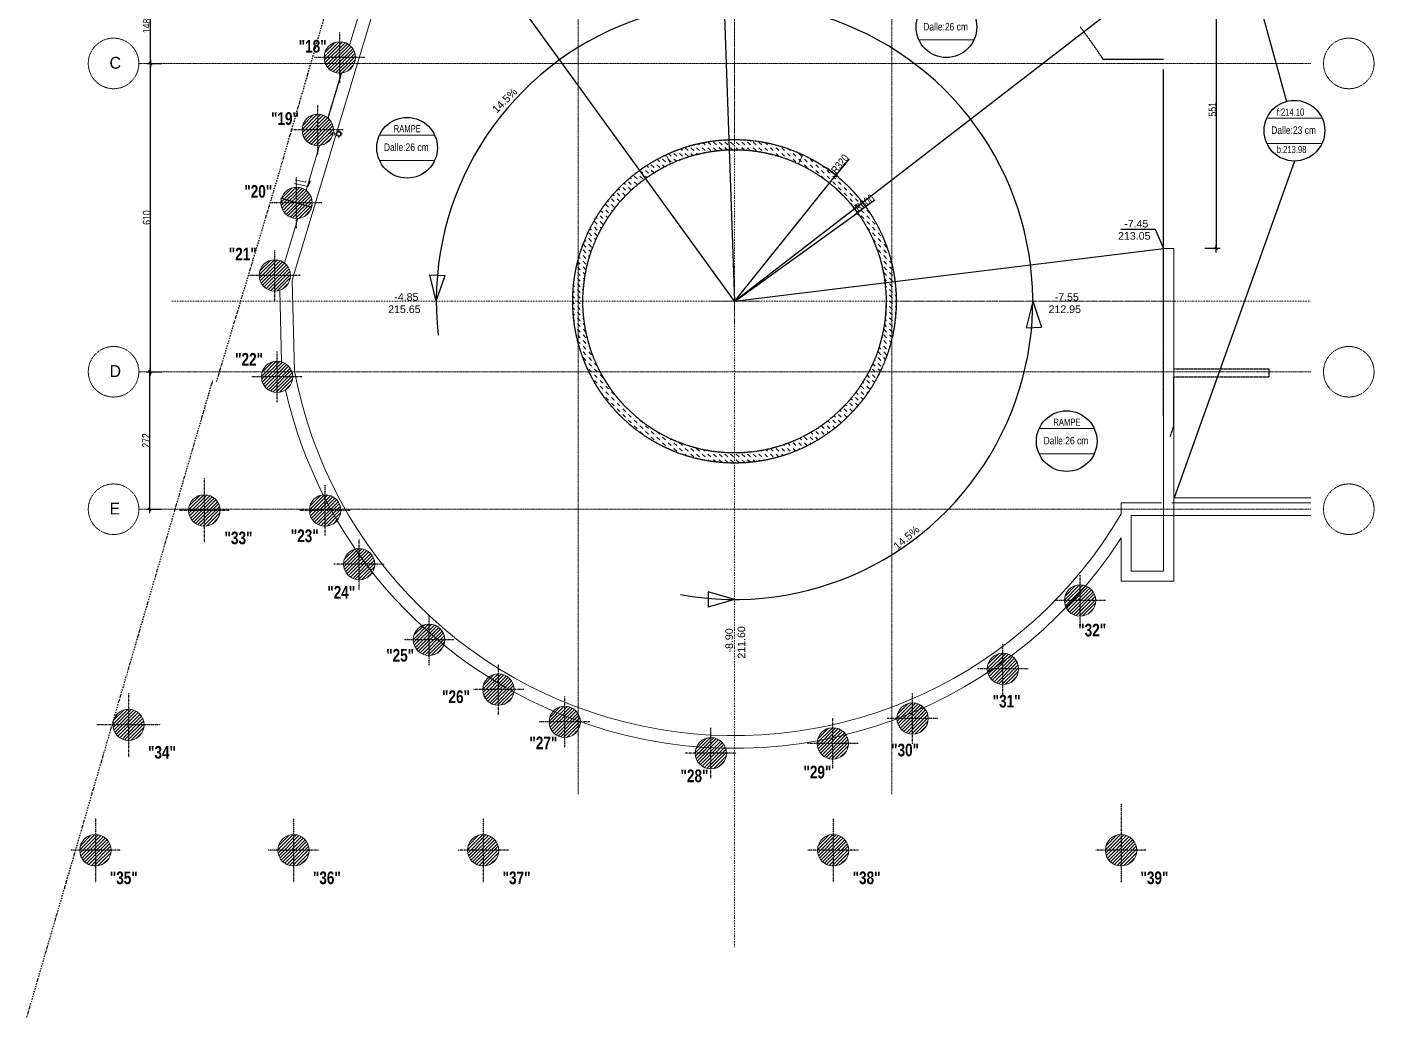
# Model space of a CAD drawing. Header units: millimetres. Extents: x -26249 to 60250, y -21218 to 23336.
# Drawn here: x -13986 to -11321, y 18868 to 20827 of the extents above; entities that cross this region are included whole.
import ezdxf
from ezdxf.enums import TextEntityAlignment as Align

# ---------------------------------------------------------------- set-up
doc = ezdxf.new("R2010")
doc.units = ezdxf.units.MM
for name, pattern in [('CACHEX2', [19.05, 12.7, -6.35]), ('Style de ligne -1', [0.41664, 0.20828, -0.20836]), ('Style de ligne -6', [1.04164, 0.625, -0.20828, 0.06943, -0.13893]), ('TIRETPTX2', [50.8, 25.4, -12.7, 0, -12.7]), ('VW-01', [0.41656, 0.20828, -0.20828]), ('VW-02', [0.69435, 0.48607, -0.20828])]:
    doc.linetypes.add(name, pattern=pattern)
for name, color, linetype in [('01_cote_gen', 4, 'Continuous'), ('01_linteaux', 2, 'Continuous'), ('01_murs_sup', 2, 'CACHEX2'), ('01_poch_murs', 253, 'Continuous'), ('01_texte', 230, 'Continuous'), ('AA_COTES', 2, 'Continuous')]:
    doc.layers.add(name, color=color, linetype=linetype)
for name, color, linetype, lineweight in [('01_murs_coup', 5, 'Continuous', 60), ('01_PIEUX', 5, 'Continuous', 60), ('B Faux plafonds', 7, 'Continuous', 5), ('B Général', 7, 'Continuous', 5), ('C ANNOTATIONS-prestations', 7, 'Continuous', 5)]:
    doc.layers.add(name, color=color, linetype=linetype, lineweight=lineweight)
doc.layers.add('C ANNOTATIONS-axes horizontaux', color=1, linetype='Style de ligne -1', lineweight=13, true_color=0xff0000)
doc.styles.add('Eurostile', font='')
doc.styles.add('impact', font='impact.ttf')
doc.styles.add('MATTE_TXT', font='arial.ttf')
doc.styles.add('STYLE2', font='ARIALN.TTF')
doc.styles.get('Eurostile').set_extended_font_data('Eurostile')
doc.dimstyles.new('JB50', dxfattribs={"dimscale": 0.1, "dimtxt": 150, "dimasz": 15, "dimexe": 0.1, "dimexo": 0.1, "dimgap": 0.09, "dimtad": 1, "dimdec": 1, "dimdsep": 46, "dimtxsty": 'STYLE2', "dimblk1": 'BOND_G', "dimblk2": 'BOND_D', "dimsah": 1, "dimcen": 1.5, "dimdle": 0.01, "dimse1": 1, "dimse2": 1, "dimclrd": 4, "dimclre": 2, "dimclrt": 6, "dimazin": 2, "dimtfac": 2.333333, "dimtdec": 1, "dimtix": 1, "dimtmove": 2, "dimatfit": 3, "dimldrblk": 'BOND_G', "dimfxl": 1, "dimtolj": 1, "dimtzin": 0, "dimarcsym": 0})

# ---------------------------------------------------------------- blocks, each defined once
blk = doc.blocks.new('BOND_G')
at = {"layer": 'AA_COTES', "color": 0}
for p, q in [((5, 0), (-5, 0)), ((1.8, 1.8), (-1.8, -1.8)), ((0, -5), (0, 15))]:
    blk.add_line(p, q, dxfattribs=at)
blk = doc.blocks.new('BOND_D')
at = {"layer": 'AA_COTES', "color": 0}
for p, q in [((5, 0), (-5, 0)), ((-1.8, -1.8), (1.8, 1.8)), ((0, 5), (0, -15))]:
    blk.add_line(p, q, dxfattribs=at)
blk = doc.blocks.new('*D348')
at = {"layer": '01_cote_gen', "color": 4, "lineweight": -2, "ltscale": 3, "transparency": 16777216}
blk.add_line((-13743.4, 19874.4), (-13743.4, 20143.4), dxfattribs=at)
at = {"layer": 'Defpoints', "color": 0, "ltscale": 3, "transparency": 16777216}
for p in [(-13743.4, 20144.9), (-13712.7, 20144.9), (-13735.6, 19872.9)]:
    blk.add_point(p, dxfattribs=at)
at = {"layer": '01_cote_gen', "color": 4, "lineweight": -2, "ltscale": 3, "transparency": 16777216, "xscale": 1.5, "yscale": 1.5, "zscale": 1.5}
for name, p, rotation in [('BOND_D', (-13743.4, 20144.9), 90), ('BOND_G', (-13743.4, 19872.9), 270)]:
    blk.add_blockref(name, p, dxfattribs=dict(at, rotation=rotation))
at = {"layer": '01_cote_gen', "color": 6, "ltscale": 3, "transparency": 16777216, "insert": (-13750.9, 20008.9), "char_height": 15, "attachment_point": 5, "rotation": 90, "style": 'STYLE2'}
blk.add_mtext('\\A1;272', dxfattribs=at)
blk = doc.blocks.new('*D349')
at = {"layer": '01_cote_gen', "color": 4, "lineweight": -2, "ltscale": 3, "transparency": 16777216}
blk.add_line((-13741.8, 20146.4), (-13741.8, 20753.4), dxfattribs=at)
at = {"layer": 'Defpoints', "color": 0, "ltscale": 3, "transparency": 16777216}
for p in [(-13741.8, 20754.9), (-13741.8, 20754.9), (-13712.7, 20144.9)]:
    blk.add_point(p, dxfattribs=at)
at = {"layer": '01_cote_gen', "color": 4, "lineweight": -2, "ltscale": 3, "transparency": 16777216, "xscale": 1.5, "yscale": 1.5, "zscale": 1.5}
for name, p, rotation in [('BOND_D', (-13741.8, 20754.9), 90), ('BOND_G', (-13741.8, 20144.9), 270)]:
    blk.add_blockref(name, p, dxfattribs=dict(at, rotation=rotation))
at = {"layer": '01_cote_gen', "color": 6, "ltscale": 3, "transparency": 16777216, "insert": (-13749.5, 20449.9), "char_height": 15, "attachment_point": 5, "rotation": 90, "style": 'STYLE2'}
blk.add_mtext('\\A1;610', dxfattribs=at)
blk = doc.blocks.new('*D350')
at = {"layer": '01_cote_gen', "color": 4, "lineweight": -2, "ltscale": 3, "transparency": 16777216}
blk.add_line((-13741.8, 20756.4), (-13741.8, 20901.4), dxfattribs=at)
at = {"layer": 'Defpoints', "color": 0, "ltscale": 3, "transparency": 16777216}
for p in [(-13741.8, 20902.9), (-13716.8, 20902.9), (-13741.8, 20754.9)]:
    blk.add_point(p, dxfattribs=at)
at = {"layer": '01_cote_gen', "color": 4, "lineweight": -2, "ltscale": 3, "transparency": 16777216, "xscale": 1.5, "yscale": 1.5, "zscale": 1.5}
for name, p, rotation in [('BOND_D', (-13741.8, 20902.9), 90), ('BOND_G', (-13741.8, 20754.9), 270)]:
    blk.add_blockref(name, p, dxfattribs=dict(at, rotation=rotation))
at = {"layer": '01_cote_gen', "color": 6, "ltscale": 3, "transparency": 16777216, "insert": (-13749.5, 20828.9), "char_height": 15, "attachment_point": 5, "rotation": 90, "style": 'STYLE2'}
blk.add_mtext('\\A1;148', dxfattribs=at)
blk = doc.blocks.new('*D89')
at = {"layer": '01_cote_gen', "color": 4, "lineweight": -2, "ltscale": 3, "transparency": 16777216}
for p, q in [((-12309.2, 20484.1), (-12342, 20460.5)), ((-12586.6, 20284.2), (-12343.3, 20459.6))]:
    blk.add_line(p, q, dxfattribs=at)
at = {"layer": 'Defpoints', "color": 0, "ltscale": 3, "transparency": 16777216}
for p in [(-12343.3, 20459.6), (-12586.6, 20284.2)]:
    blk.add_point(p, dxfattribs=at)
at = {"layer": '01_cote_gen', "color": 4, "lineweight": -2, "ltscale": 3, "transparency": 16777216, "xscale": 1.5, "yscale": 1.5, "zscale": 1.5, "rotation": 215.7744916586665}
blk.add_blockref('BOND_D', (-12343.3, 20459.6), dxfattribs=at)
at = {"layer": '01_cote_gen', "color": 6, "ltscale": 3, "transparency": 16777216, "insert": (-12329.5, 20479), "char_height": 15, "attachment_point": 5, "rotation": 35.7745, "style": 'STYLE2'}
blk.add_mtext('\\A1;R300', dxfattribs=at)
blk = doc.blocks.new('*D90')
at = {"layer": '01_cote_gen', "color": 4, "lineweight": -2, "ltscale": 3, "transparency": 16777216}
for p, q in [((-12359.8, 20566.3), (-12385.2, 20534.8)), ((-12586.6, 20284.2), (-12386.1, 20533.6))]:
    blk.add_line(p, q, dxfattribs=at)
at = {"layer": 'Defpoints', "color": 0, "ltscale": 3, "transparency": 16777216}
for p in [(-12386.1, 20533.6), (-12586.6, 20284.2)]:
    blk.add_point(p, dxfattribs=at)
at = {"layer": '01_cote_gen', "color": 4, "lineweight": -2, "ltscale": 3, "transparency": 16777216, "xscale": 1.5, "yscale": 1.5, "zscale": 1.5, "rotation": 231.1900700336639}
blk.add_blockref('BOND_D', (-12386.1, 20533.6), dxfattribs=at)
at = {"layer": '01_cote_gen', "color": 6, "ltscale": 3, "transparency": 16777216, "insert": (-12378, 20555.9), "char_height": 15, "attachment_point": 5, "rotation": 51.1901, "style": 'STYLE2'}
blk.add_mtext('\\A1;R320', dxfattribs=at)
blk = doc.blocks.new('EP')
at = {"layer": 'B Général', "color": 7, "linetype": 'Continuous', "lineweight": 5}
for p, q in [((-7.5, 0), (-2.5, 0)), ((0, 7.5), (0, 2.5)), ((7.5, 0), (2.5, 0)), ((0, -7.5), (0, -2.5))]:
    blk.add_line(p, q, dxfattribs=at)
at = {"layer": 'B Général', "color": 7, "linetype": 'Continuous', "lineweight": 5, "flags": 128}
for points in [[(-5, 0, -1), (5, 0, -1)], [(-4.3, 0, -1), (4.3, 0, -1)]]:
    blk.add_lwpolyline(points, format="xyb", close=True, dxfattribs=at)
at = {"layer": 'C ANNOTATIONS-prestations', "insert": (7.5, 4), "char_height": 7.05, "attachment_point": 1, "line_spacing_factor": 0.895453, "style": 'Eurostile'}
blk.add_mtext('EP', dxfattribs=at)
blk = doc.blocks.new('*D352')
at = {"layer": '01_cote_gen', "color": 4, "lineweight": -2, "ltscale": 3, "transparency": 16777216}
blk.add_line((-11633.5, 20938.1), (-11633.5, 20390.1), dxfattribs=at)
at = {"layer": 'Defpoints', "color": 0, "ltscale": 3, "transparency": 16777216}
for p in [(-11665.4, 20939.6), (-11717.6, 20388.6), (-11633.5, 20388.6)]:
    blk.add_point(p, dxfattribs=at)
at = {"layer": '01_cote_gen', "color": 4, "lineweight": -2, "ltscale": 3, "transparency": 16777216, "xscale": 1.5, "yscale": 1.5, "zscale": 1.5}
for name, p, rotation in [('BOND_G', (-11633.5, 20939.6), 90), ('BOND_D', (-11633.5, 20388.6), 270)]:
    blk.add_blockref(name, p, dxfattribs=dict(at, rotation=rotation))
at = {"layer": '01_cote_gen', "color": 6, "ltscale": 3, "transparency": 16777216, "insert": (-11641.1, 20664.1), "char_height": 15, "attachment_point": 5, "rotation": 90, "style": 'STYLE2'}
blk.add_mtext('\\A1;551', dxfattribs=at)

msp = doc.modelspace()

# ---------------------------------------------------------------- hatches: boundary and pattern name
at = {"layer": '01_murs_sup', "ltscale": 3}
h = msp.add_hatch(dxfattribs=at)
h.set_pattern_fill('DASH', color=256, scale=2.5, angle=135)
h.set_pattern_definition([(135, (-48913.834, 30763.861), (-11.2253202, 9e-16), [7.9375, -7.9375])])
h.paths.add_polyline_path([(-12586.65, 20604.242), (-12586.65, 20584.242, -0.41421356), (-12286.65, 20284.242), (-12266.65, 20284.242, 0.41421356)])
h.paths.add_polyline_path([(-12266.65, 20284.242), (-12286.65, 20284.242, -0.41421356), (-12586.65, 19984.242), (-12586.65, 19964.242, 0.41421356)])
h.paths.add_polyline_path([(-12886.65, 20284.242), (-12906.65, 20284.242, 0.41421356), (-12586.65, 19964.242), (-12586.65, 19984.242, -0.41421356)])
h.paths.add_polyline_path([(-12586.65, 20584.242), (-12586.65, 20604.242, 0.41421356), (-12906.65, 20284.242), (-12886.65, 20284.242, -0.41421356)])
at = {"layer": '01_poch_murs'}
h = msp.add_hatch(dxfattribs=at)
h.set_pattern_fill('ANSI31', color=256, scale=1.5)
h.set_pattern_definition([(45, (-31576.4135, 29470.079), (-3.367596, 3.367596), [])])
h.paths.add_polyline_path([(-13367.721, 20797.811, 0.41421356), (-13398.721, 20766.811), (-13367.721, 20766.811)])
h.paths.add_polyline_path([(-13367.721, 20766.811), (-13398.721, 20766.811, 0.41421356), (-13367.721, 20735.811)])
h.paths.add_polyline_path([(-13367.721, 20797.811), (-13367.721, 20766.811), (-13336.721, 20766.811, 0.41421356)])
h.paths.add_polyline_path([(-13336.721, 20766.811), (-13367.721, 20766.811), (-13367.721, 20735.811, 0.41421356)])
h = msp.add_hatch(dxfattribs=at)
h.set_pattern_fill('ANSI31', color=256, scale=1.5)
h.set_pattern_definition([(45, (-31619.854, 29326.507), (-3.367596, 3.367596), [])])
h.paths.add_polyline_path([(-13411.162, 20654.239, 0.41421356), (-13442.162, 20623.239), (-13411.162, 20623.239)])
h.paths.add_polyline_path([(-13411.162, 20623.239), (-13442.162, 20623.239, 0.41421356), (-13411.162, 20592.239)])
h.paths.add_polyline_path([(-13411.162, 20654.239), (-13411.162, 20623.239), (-13380.162, 20623.239, 0.41421356)])
h.paths.add_polyline_path([(-13380.162, 20623.239), (-13411.162, 20623.239), (-13411.162, 20592.239, 0.41421356)])
h = msp.add_hatch(dxfattribs=at)
h.set_pattern_fill('ANSI31', color=256, scale=1.5)
h.set_pattern_definition([(45, (-31661.6416, 29182.444), (-3.367596, 3.367596), [])])
h.paths.add_polyline_path([(-13452.949, 20510.176, 0.41421356), (-13483.949, 20479.176), (-13452.949, 20479.176)])
h.paths.add_polyline_path([(-13452.949, 20479.176), (-13483.949, 20479.176, 0.41421356), (-13452.949, 20448.176)])
h.paths.add_polyline_path([(-13452.949, 20510.176), (-13452.949, 20479.176), (-13421.949, 20479.176, 0.41421356)])
h.paths.add_polyline_path([(-13421.949, 20479.176), (-13452.949, 20479.176), (-13452.949, 20448.176, 0.41421356)])
h = msp.add_hatch(dxfattribs=at)
h.set_pattern_fill('ANSI31', color=256, scale=1.5)
h.set_pattern_definition([(45, (-31704.7977, 29038.777), (-3.367596, 3.367596), [])])
h.paths.add_polyline_path([(-13496.105, 20366.509, 0.41421356), (-13527.105, 20335.509), (-13496.105, 20335.509)])
h.paths.add_polyline_path([(-13496.105, 20335.509), (-13527.105, 20335.509, 0.41421356), (-13496.105, 20304.509)])
h.paths.add_polyline_path([(-13496.105, 20366.509), (-13496.105, 20335.509), (-13465.105, 20335.509, 0.41421356)])
h.paths.add_polyline_path([(-13465.105, 20335.509), (-13496.105, 20335.509), (-13496.105, 20304.509, 0.41421356)])
h = msp.add_hatch(dxfattribs=at)
h.set_pattern_fill('ANSI31', color=256, scale=1.5)
h.set_pattern_definition([(45, (-31700.384, 28838.1866), (-3.367596, 3.367596), [])])
h.paths.add_polyline_path([(-13491.692, 20165.919, 0.41421356), (-13522.692, 20134.919), (-13491.692, 20134.919)])
h.paths.add_polyline_path([(-13491.692, 20134.919), (-13522.692, 20134.919, 0.41421356), (-13491.692, 20103.919)])
h.paths.add_polyline_path([(-13491.692, 20165.919), (-13491.692, 20134.919), (-13460.692, 20134.919, 0.41421356)])
h.paths.add_polyline_path([(-13460.692, 20134.919), (-13491.692, 20134.919), (-13491.692, 20103.919, 0.41421356)])
h = msp.add_hatch(dxfattribs=at)
h.set_pattern_fill('ANSI31', color=256, scale=1.5)
h.set_pattern_definition([(45, (-31844.215, 28573.87), (-3.367596, 3.367596), [])])
h.paths.add_polyline_path([(-13635.523, 19901.602, 0.41421356), (-13666.523, 19870.602), (-13635.523, 19870.602)])
h.paths.add_polyline_path([(-13635.523, 19870.602), (-13666.523, 19870.602, 0.41421356), (-13635.523, 19839.602)])
h.paths.add_polyline_path([(-13635.523, 19901.602), (-13635.523, 19870.602), (-13604.523, 19870.602, 0.41421356)])
h.paths.add_polyline_path([(-13604.523, 19870.602), (-13635.523, 19870.602), (-13635.523, 19839.602, 0.41421356)])
h = msp.add_hatch(dxfattribs=at)
h.set_pattern_fill('ANSI31', color=256, scale=1.5)
h.set_pattern_definition([(45, (-31605.3967, 28573.87), (-3.367596, 3.367596), [])])
h.paths.add_polyline_path([(-13396.704, 19901.602, 0.41421356), (-13427.704, 19870.602), (-13396.704, 19870.602)])
h.paths.add_polyline_path([(-13396.704, 19870.602), (-13427.704, 19870.602, 0.41421356), (-13396.704, 19839.602)])
h.paths.add_polyline_path([(-13396.704, 19901.602), (-13396.704, 19870.602), (-13365.704, 19870.602, 0.41421356)])
h.paths.add_polyline_path([(-13365.704, 19870.602), (-13396.704, 19870.602), (-13396.704, 19839.602, 0.41421356)])
h = msp.add_hatch(dxfattribs=at)
h.set_pattern_fill('ANSI31', color=256, scale=1.5)
h.set_pattern_definition([(45, (-31537.8244, 28467.576), (-3.367596, 3.367596), [])])
h.paths.add_polyline_path([(-13329.132, 19795.308, 0.41421356), (-13360.132, 19764.308), (-13329.132, 19764.308)])
h.paths.add_polyline_path([(-13329.132, 19764.308), (-13360.132, 19764.308, 0.41421356), (-13329.132, 19733.308)])
h.paths.add_polyline_path([(-13329.132, 19795.308), (-13329.132, 19764.308), (-13298.132, 19764.308, 0.41421356)])
h.paths.add_polyline_path([(-13298.132, 19764.308), (-13329.132, 19764.308), (-13329.132, 19733.308, 0.41421356)])
h = msp.add_hatch(dxfattribs=at)
h.set_pattern_fill('ANSI31', color=256, scale=1.5)
h.set_pattern_definition([(45, (-30111.658, 28395.61), (-3.367596, 3.367596), [])])
h.paths.add_polyline_path([(-11902.966, 19723.343, 0.41421356), (-11933.966, 19692.343), (-11902.966, 19692.343)])
h.paths.add_polyline_path([(-11902.966, 19692.343), (-11933.966, 19692.343, 0.41421356), (-11902.966, 19661.343)])
h.paths.add_polyline_path([(-11902.966, 19723.343), (-11902.966, 19692.343), (-11871.966, 19692.343, 0.41421356)])
h.paths.add_polyline_path([(-11871.966, 19692.343), (-11902.966, 19692.343), (-11902.966, 19661.343, 0.41421356)])
h = msp.add_hatch(dxfattribs=at)
h.set_pattern_fill('ANSI31', color=256, scale=1.5)
h.set_pattern_definition([(45, (-31399.721, 28317.9227), (-3.367596, 3.367596), [])])
h.paths.add_polyline_path([(-13191.029, 19645.655, 0.41421356), (-13222.029, 19614.655), (-13191.029, 19614.655)])
h.paths.add_polyline_path([(-13191.029, 19614.655), (-13222.029, 19614.655, 0.41421356), (-13191.029, 19583.655)])
h.paths.add_polyline_path([(-13191.029, 19645.655), (-13191.029, 19614.655), (-13160.029, 19614.655, 0.41421356)])
h.paths.add_polyline_path([(-13160.029, 19614.655), (-13191.029, 19614.655), (-13191.029, 19583.655, 0.41421356)])
h = msp.add_hatch(dxfattribs=at)
h.set_pattern_fill('ANSI31', color=256, scale=1.5)
h.set_pattern_definition([(45, (-30264.289, 28260.5037), (-3.367596, 3.367596), [])])
h.paths.add_polyline_path([(-12055.597, 19588.236, 0.41421356), (-12086.597, 19557.236), (-12055.597, 19557.236)])
h.paths.add_polyline_path([(-12055.597, 19557.236), (-12086.597, 19557.236, 0.41421356), (-12055.597, 19526.236)])
h.paths.add_polyline_path([(-12055.597, 19588.236), (-12055.597, 19557.236), (-12024.597, 19557.236, 0.41421356)])
h.paths.add_polyline_path([(-12024.597, 19557.236), (-12055.597, 19557.236), (-12055.597, 19526.236, 0.41421356)])
h = msp.add_hatch(dxfattribs=at)
h.set_pattern_fill('ANSI31', color=256, scale=1.5)
h.set_pattern_definition([(45, (-31262.377, 28219.245), (-3.367596, 3.367596), [])])
h.paths.add_polyline_path([(-13053.684, 19546.977, 0.41421356), (-13084.684, 19515.977), (-13053.684, 19515.977)])
h.paths.add_polyline_path([(-13053.684, 19515.977), (-13084.684, 19515.977, 0.41421356), (-13053.684, 19484.977)])
h.paths.add_polyline_path([(-13053.684, 19546.977), (-13053.684, 19515.977), (-13022.684, 19515.977, 0.41421356)])
h.paths.add_polyline_path([(-13022.684, 19515.977), (-13053.684, 19515.977), (-13053.684, 19484.977, 0.41421356)])
h = msp.add_hatch(dxfattribs=at)
h.set_pattern_fill('ANSI31', color=256, scale=1.5)
h.set_pattern_definition([(45, (-31131.246, 28155.5715), (-3.367596, 3.367596), [])])
h.paths.add_polyline_path([(-12922.554, 19483.304, 0.41421356), (-12953.554, 19452.304), (-12922.554, 19452.304)])
h.paths.add_polyline_path([(-12922.554, 19452.304), (-12953.554, 19452.304, 0.41421356), (-12922.554, 19421.304)])
h.paths.add_polyline_path([(-12922.554, 19483.304), (-12922.554, 19452.304), (-12891.554, 19452.304, 0.41421356)])
h.paths.add_polyline_path([(-12891.554, 19452.304), (-12922.554, 19452.304), (-12922.554, 19421.304, 0.41421356)])
h = msp.add_hatch(dxfattribs=at)
h.set_pattern_fill('ANSI31', color=256, scale=1.5)
h.set_pattern_definition([(45, (-30443.0157, 28162.186), (-3.367596, 3.367596), [])])
h.paths.add_polyline_path([(-12234.323, 19489.918, 0.41421356), (-12265.323, 19458.918), (-12234.323, 19458.918)])
h.paths.add_polyline_path([(-12234.323, 19458.918), (-12265.323, 19458.918, 0.41421356), (-12234.323, 19427.918)])
h.paths.add_polyline_path([(-12234.323, 19489.918), (-12234.323, 19458.918), (-12203.323, 19458.918, 0.41421356)])
h.paths.add_polyline_path([(-12203.323, 19458.918), (-12234.323, 19458.918), (-12234.323, 19427.918, 0.41421356)])
h = msp.add_hatch(dxfattribs=at)
h.set_pattern_fill('ANSI31', color=256, scale=1.5)
h.set_pattern_definition([(45, (-31994.1296, 28149.707), (-3.367596, 3.367596), [])])
h.paths.add_polyline_path([(-13785.437, 19477.439, 0.41421356), (-13816.437, 19446.439), (-13785.437, 19446.439)])
h.paths.add_polyline_path([(-13785.437, 19446.439), (-13816.437, 19446.439, 0.41421356), (-13785.437, 19415.439)])
h.paths.add_polyline_path([(-13785.437, 19477.439), (-13785.437, 19446.439), (-13754.437, 19446.439, 0.41421356)])
h.paths.add_polyline_path([(-13754.437, 19446.439), (-13785.437, 19446.439), (-13785.437, 19415.439, 0.41421356)])
h = msp.add_hatch(dxfattribs=at)
h.set_pattern_fill('ANSI31', color=256, scale=1.5)
h.set_pattern_definition([(45, (-30600.85, 28112.9526), (-3.367596, 3.367596), [])])
h.paths.add_polyline_path([(-12392.158, 19440.685, 0.41421356), (-12423.158, 19409.685), (-12392.158, 19409.685)])
h.paths.add_polyline_path([(-12392.158, 19409.685), (-12423.158, 19409.685, 0.41421356), (-12392.158, 19378.685)])
h.paths.add_polyline_path([(-12392.158, 19440.685), (-12392.158, 19409.685), (-12361.158, 19409.685, 0.41421356)])
h.paths.add_polyline_path([(-12361.158, 19409.685), (-12392.158, 19409.685), (-12392.158, 19378.685, 0.41421356)])
h = msp.add_hatch(dxfattribs=at)
h.set_pattern_fill('ANSI31', color=256, scale=1.5)
h.set_pattern_definition([(45, (-30842.046, 28093.3893), (-3.367596, 3.367596), [])])
h.paths.add_polyline_path([(-12633.354, 19421.122, 0.41421356), (-12664.354, 19390.122), (-12633.354, 19390.122)])
h.paths.add_polyline_path([(-12633.354, 19390.122), (-12664.354, 19390.122, 0.41421356), (-12633.354, 19359.122)])
h.paths.add_polyline_path([(-12633.354, 19421.122), (-12633.354, 19390.122), (-12602.354, 19390.122, 0.41421356)])
h.paths.add_polyline_path([(-12602.354, 19390.122), (-12633.354, 19390.122), (-12633.354, 19359.122, 0.41421356)])
h = msp.add_hatch(dxfattribs=at)
h.set_pattern_fill('ANSI31', color=256, scale=1.5)
h.set_pattern_definition([(45, (-32059.738, 27901.3844), (-3.367596, 3.367596), [])])
h.paths.add_polyline_path([(-13851.045, 19229.117, 0.41421356), (-13882.045, 19198.117), (-13851.045, 19198.117)])
h.paths.add_polyline_path([(-13851.045, 19198.117), (-13882.045, 19198.117, 0.41421356), (-13851.045, 19167.117)])
h.paths.add_polyline_path([(-13851.045, 19229.117), (-13851.045, 19198.117), (-13820.045, 19198.117, 0.41421356)])
h.paths.add_polyline_path([(-13820.045, 19198.117), (-13851.045, 19198.117), (-13851.045, 19167.117, 0.41421356)])
h = msp.add_hatch(dxfattribs=at)
h.set_pattern_fill('ANSI31', color=256, scale=1.5)
h.set_pattern_definition([(45, (-31667.72, 27901.3837), (-3.367596, 3.367596), [])])
h.paths.add_polyline_path([(-13459.027, 19229.116, 0.41421356), (-13490.027, 19198.116), (-13459.027, 19198.116)])
h.paths.add_polyline_path([(-13459.027, 19198.116), (-13490.027, 19198.116, 0.41421356), (-13459.027, 19167.116)])
h.paths.add_polyline_path([(-13459.027, 19229.116), (-13459.027, 19198.116), (-13428.027, 19198.116, 0.41421356)])
h.paths.add_polyline_path([(-13428.027, 19198.116), (-13459.027, 19198.116), (-13459.027, 19167.116, 0.41421356)])
h = msp.add_hatch(dxfattribs=at)
h.set_pattern_fill('ANSI31', color=256, scale=1.5)
h.set_pattern_definition([(45, (-31292.672, 27901.3837), (-3.367596, 3.367596), [])])
h.paths.add_polyline_path([(-13083.98, 19229.116, 0.41421356), (-13114.98, 19198.116), (-13083.98, 19198.116)])
h.paths.add_polyline_path([(-13083.98, 19198.116), (-13114.98, 19198.116, 0.41421356), (-13083.98, 19167.116)])
h.paths.add_polyline_path([(-13083.98, 19229.116), (-13083.98, 19198.116), (-13052.98, 19198.116, 0.41421356)])
h.paths.add_polyline_path([(-13052.98, 19198.116), (-13083.98, 19198.116), (-13083.98, 19167.116, 0.41421356)])
h = msp.add_hatch(dxfattribs=at)
h.set_pattern_fill('ANSI31', color=256, scale=1.5)
h.set_pattern_definition([(45, (-30600.1497, 27901.3837), (-3.367596, 3.367596), [])])
h.paths.add_polyline_path([(-12391.457, 19229.116, 0.41421356), (-12422.457, 19198.116), (-12391.457, 19198.116)])
h.paths.add_polyline_path([(-12391.457, 19198.116), (-12422.457, 19198.116, 0.41421356), (-12391.457, 19167.116)])
h.paths.add_polyline_path([(-12391.457, 19229.116), (-12391.457, 19198.116), (-12360.457, 19198.116, 0.41421356)])
h.paths.add_polyline_path([(-12360.457, 19198.116), (-12391.457, 19198.116), (-12391.457, 19167.116, 0.41421356)])
h = msp.add_hatch(dxfattribs=at)
h.set_pattern_fill('ANSI31', color=256, scale=1.5)
h.set_pattern_definition([(45, (-30030.6274, 27901.3837), (-3.367596, 3.367596), [])])
h.paths.add_polyline_path([(-11821.935, 19229.116, 0.41421356), (-11852.935, 19198.116), (-11821.935, 19198.116)])
h.paths.add_polyline_path([(-11821.935, 19198.116), (-11852.935, 19198.116, 0.41421356), (-11821.935, 19167.116)])
h.paths.add_polyline_path([(-11821.935, 19229.116), (-11821.935, 19198.116), (-11790.935, 19198.116, 0.41421356)])
h.paths.add_polyline_path([(-11790.935, 19198.116), (-11821.935, 19198.116), (-11821.935, 19167.116, 0.41421356)])

# ---------------------------------------------------------------- linework, layer by layer
at = {"layer": '01_cote_gen', "ltscale": 3}
msp.add_line((-13423.28, 20470.19), (-13484.274, 20488.645), dxfattribs=at)
at = {"layer": '01_linteaux', "linetype": 'TIRETPTX2', "ltscale": 0.01}
for p, q in [((-13367.721, 20716.811), (-13367.721, 20816.811)), ((-13317.721, 20766.811), (-13417.721, 20766.811)), ((-13411.162, 20573.239), (-13411.162, 20673.239)), ((-13361.162, 20623.239), (-13461.162, 20623.239)), ((-13452.949, 20429.176), (-13452.949, 20529.176)), ((-13402.949, 20479.176), (-13502.949, 20479.176)), ((-13496.105, 20285.509), (-13496.105, 20385.509)), ((-13446.105, 20335.509), (-13546.105, 20335.509)), ((-13491.692, 20084.919), (-13491.692, 20184.919)), ((-13441.692, 20134.919), (-13541.692, 20134.919)), ((-13635.523, 19933.761), (-13635.523, 19807.444)), ((-13396.704, 19820.602), (-13396.704, 19920.602)), ((-13585.523, 19870.602), (-13685.523, 19870.602)), ((-13346.704, 19870.602), (-13446.704, 19870.602)), ((-13329.132, 19714.308), (-13329.132, 19814.308)), ((-13279.132, 19764.308), (-13379.132, 19764.308)), ((-11902.966, 19642.343), (-11902.966, 19742.343)), ((-11852.966, 19692.343), (-11952.966, 19692.343)), ((-13191.029, 19564.655), (-13191.029, 19664.655)), ((-13141.029, 19614.655), (-13241.029, 19614.655)), ((-12055.597, 19507.236), (-12055.597, 19607.236)), ((-13053.684, 19465.977), (-13053.684, 19565.977)), ((-12005.597, 19557.236), (-12105.597, 19557.236)), ((-13785.337, 19509.597), (-13785.537, 19383.281)), ((-13003.684, 19515.977), (-13103.684, 19515.977)), ((-12234.323, 19408.918), (-12234.323, 19508.918)), ((-12922.554, 19402.304), (-12922.554, 19502.304)), ((-12392.158, 19359.685), (-12392.158, 19459.685)), ((-12184.323, 19458.918), (-12284.323, 19458.918)), ((-13722.279, 19446.439), (-13848.595, 19446.439)), ((-12872.554, 19452.304), (-12972.554, 19452.304)), ((-12633.354, 19340.122), (-12633.354, 19440.122)), ((-12342.158, 19409.685), (-12442.158, 19409.685)), ((-12583.354, 19390.122), (-12683.354, 19390.122)), ((-11821.935, 19290.665), (-11821.935, 19134.958)), ((-13851.045, 19261.275), (-13851.045, 19134.959)), ((-13458.827, 19261.274), (-13459.027, 19134.958)), ((-13083.98, 19261.274), (-13083.98, 19134.958)), ((-12391.457, 19261.274), (-12391.457, 19134.958)), ((-13801.145, 19198.117), (-13901.145, 19198.117)), ((-13409.027, 19198.116), (-13509.027, 19198.116)), ((-13033.98, 19198.116), (-13133.98, 19198.116)), ((-12341.457, 19198.116), (-12441.457, 19198.116)), ((-11771.935, 19198.116), (-11871.935, 19198.116))]:
    msp.add_line(p, q, dxfattribs=at)
at = {"layer": '01_linteaux', "color": 5, "linetype": 'TIRETPTX2', "ltscale": 0.1}
for points in [[(-13486.921, 20539.92), (-13394.907, 20857.379), (-13302.894, 21174.839)], [(-13498.409, 20501.605), (-13492.665, 20520.762), (-13486.921, 20539.92)], [(-13611.186, 20125.486), (-13554.797, 20313.545), (-13498.409, 20501.605)], [(-13986.452, 18868.175), (-13802.65, 19497.979), (-13618.849, 20127.784)]]:
    msp.add_open_spline(points, degree=2, dxfattribs=at)
at = {"layer": '01_murs_coup', "linetype": 'TIRETPTX2', "lineweight": 5, "ltscale": 0.1}
for p, q in [((-12586.65, 22380.041), (-12586.65, 19006.33)), ((-13699.792, 20284.242), (-11446.455, 20284.242))]:
    msp.add_line(p, q, dxfattribs=at)
at = {"layer": '01_murs_coup', "linetype": 'Continuous', "lineweight": 5}
for p, q in [((-13179.806, 21263.342), (-13461.416, 20325.856)), ((-13321.339, 20879.523), (-13347.986, 20790.718)), ((-12221.964, 20801.505), (-12112.946, 20801.505)), ((-13364.407, 20735.989), (-13391.137, 20646.904)), ((-11533.464, 20646.935), (-11424.446, 20646.935)), ((-13288.964, 20613.154), (-13179.946, 20613.154)), ((-13407.474, 20592.459), (-13434.084, 20503.775)), ((-11533.464, 20596.786), (-11424.446, 20596.786)), ((-13288.964, 20563.005), (-13179.946, 20563.005)), ((-12721.717, 20574.339), (-12713.276, 20556.208)), ((-12451.582, 20574.339), (-12460.024, 20556.208)), ((-13450.752, 20448.254), (-13477.232, 20360.102)), ((-11737.639, 19750.602), (-11737.634, 20388.602)), ((-11737.639, 19750.602), (-11737.634, 20388.584)), ((-11737.634, 20388.602), (-11717.705, 20388.602)), ((-11727.634, 20388.602), (-11717.705, 20388.602)), ((-11717.639, 19730.602), (-11717.634, 20388.584)), ((-11717.639, 19730.602), (-11717.634, 20388.584)), ((-13461.416, 20325.856), (-13457.053, 20145.424)), ((-13485.948, 20306.22), (-13482.522, 20164.532)), ((-11983.964, 20032.654), (-11874.946, 20032.654)), ((-11983.964, 19982.505), (-11874.946, 19982.505)), ((-11741.636, 19885.64), (-11821.634, 19885.64)), ((-11741.636, 19885.64), (-11821.634, 19885.64)), ((-11821.634, 19885.64), (-11821.634, 19864.007)), ((-11446.455, 19885.64), (-11721.636, 19885.64)), ((-11446.455, 19885.64), (-11721.636, 19885.64)), ((-11716.638, 19895.602), (-11446.455, 19895.602)), ((-11446.455, 19860.64), (-11801.634, 19860.64)), ((-11446.455, 19860.64), (-11801.634, 19860.64)), ((-11801.634, 19860.64), (-11801.634, 19750.602)), ((-11801.634, 19860.64), (-11801.634, 19750.602)), ((-11821.634, 19816.295), (-11821.634, 19730.602)), ((-11821.634, 19816.295), (-11821.634, 19730.602)), ((-11801.634, 19750.602), (-11737.639, 19750.602)), ((-11801.634, 19750.602), (-11737.639, 19750.602)), ((-11821.634, 19730.602), (-11717.639, 19730.602)), ((-11821.634, 19730.602), (-11717.639, 19730.602))]:
    msp.add_line(p, q, dxfattribs=at)
at = {"layer": '01_murs_coup', "linetype": 'Continuous', "lineweight": 5, "flags": 128}
msp.add_lwpolyline([(-11801.634, 19860.602), (-11737.639, 19860.602), (-11737.639, 19750.602), (-11801.634, 19750.602)], close=True, dxfattribs=at)
at = {"layer": '01_murs_coup', "linetype": 'Continuous', "lineweight": 5}
for centre, radius, start, end in [((-12586.65, 20284.242), 320, 114.96638, 65.03362), ((-12586.65, 20284.242), 300, 114.96638, 65.03362), ((-12586.65, 20310.938), 886, 190.766696, 329.706046), ((-12586.65, 20310.938), 911, 192.817881, 248.903588), ((-12586.65, 20310.938), 911, 248.903588, 327.11412)]:
    msp.add_arc(centre, radius, start, end, dxfattribs=at)
at = {"layer": '01_murs_sup', "ltscale": 0.05}
for p, q in [((-11737.634, 20762.602), (-11857.203, 20762.602)), ((-11737.634, 20762.602), (-11857.203, 20762.602)), ((-13364.407, 20735.989), (-13391.137, 20646.904)), ((-11737.64, 20057.603), (-11737.634, 20742.602)), ((-13426.389, 20522.561), (-13430.94, 20511.344)), ((-11717.639, 20160.602), (-11717.636, 20160.602)), ((-11717.639, 20160.602), (-11717.636, 20160.602)), ((-11717.639, 20158.602), (-11717.636, 20158.602)), ((-11717.639, 20158.602), (-11717.636, 20158.602)), ((-11717.639, 20150.602), (-11717.636, 20150.602)), ((-11717.639, 20150.602), (-11717.636, 20150.602)), ((-11717.636, 20150.602), (-11529.116, 20150.602)), ((-11717.636, 20150.602), (-11529.116, 20150.602)), ((-11529.116, 20134.602), (-11529.116, 20150.602)), ((-11717.64, 20037.546), (-11717.639, 20134.602)), ((-11717.639, 20134.602), (-11529.116, 20134.602))]:
    msp.add_line(p, q, dxfattribs=at)
for radius in [320, 300]:
    msp.add_circle((-12586.65, 20284.242), radius, dxfattribs=at)
for centre, radius, start, end in [((-12603.133, 20285.433), 885.495, 32.606936, 37.713423), ((-12603.133, 20285.433), 885.495, 32.606936, 37.713423), ((-12586.65, 20310.938), 911, 341.100766, 342.536314)]:
    msp.add_arc(centre, radius, start, end, dxfattribs=at)
at = {"layer": '01_PIEUX', "linetype": 'Continuous', "lineweight": 5}
for centre in [(-13367.721, 20766.811), (-13411.162, 20623.239), (-13452.949, 20479.176), (-13496.105, 20335.509), (-13491.692, 20134.919), (-13635.523, 19870.602), (-13396.704, 19870.602), (-13329.132, 19764.308), (-11902.966, 19692.343), (-13191.029, 19614.655), (-12055.597, 19557.236), (-13053.684, 19515.977), (-12922.554, 19452.304), (-12234.323, 19458.918), (-13785.437, 19446.439), (-12392.158, 19409.685), (-12633.354, 19390.122), (-13851.045, 19198.117), (-13459.027, 19198.116), (-13083.98, 19198.116), (-12391.457, 19198.116), (-11821.935, 19198.116)]:
    msp.add_circle(centre, 31, dxfattribs=at)
at = {"layer": '01_texte'}
for p, q in [((-11717.636, 21493.602), (-11494.8, 20679.731)), ((-12586.65, 20284.242), (-13213.573, 21150.928)), ((-12616.65, 21150.928), (-12586.65, 20284.242)), ((-12586.65, 20284.242), (-11737.633, 20939.602)), ((-11478.955, 20561.861), (-11716.638, 19895.602)), ((-11822.455, 20426.861), (-11754.455, 20426.861)), ((-11754.455, 20426.861), (-11737.634, 20388.602)), ((-12586.65, 20284.242), (-11737.637, 20388.584)), ((-13176.65, 20284.242), (-13189.392, 20336.734)), ((-13189.392, 20336.734), (-13159.34, 20335.41)), ((-13176.65, 20284.242), (-13159.34, 20335.41)), ((-11996.65, 20284.242), (-12009.392, 20231.749)), ((-11996.65, 20284.242), (-11979.34, 20233.073)), ((-12009.392, 20231.749), (-11979.34, 20233.073)), ((-12586.65, 19694.242), (-12638.531, 19709.282)), ((-12638.531, 19709.282), (-12638.531, 19679.201)), ((-12586.65, 19694.242), (-12638.531, 19679.201))]:
    msp.add_line(p, q, dxfattribs=at)
for centre in [(-12167.455, 20826.579), (-11478.955, 20621.861), (-13234.455, 20588.079), (-11929.455, 20007.579)]:
    msp.add_circle(centre, 60, dxfattribs=at)
msp.add_arc((-12586.65, 20284.242), 590, 259.542614, 186.524254, dxfattribs=at)
at = {"layer": 'B Faux plafonds', "color": 1, "linetype": 'VW-02', "lineweight": 13, "true_color": 0xff0000}
for p, q in [((-12586.65, 20236.756), (-12586.65, 20331.728)), ((-12539.164, 20284.242), (-12634.136, 20284.242))]:
    msp.add_line(p, q, dxfattribs=at)
at = {"layer": 'B Général', "color": 1, "linetype": 'Style de ligne -6', "lineweight": 13, "ltscale": 3, "true_color": 0xff0000}
for p, q in [((-12895.698, 19309.259), (-12895.698, 22304.263)), ((-12275.7, 19309.259), (-12275.7, 22304.263))]:
    msp.add_line(p, q, dxfattribs=at)
at = {"layer": 'B Général', "color": 1, "linetype": 'VW-02', "lineweight": 13, "true_color": 0xff0000}
for p, q in [((-12586.65, 21151.195), (-12586.65, 20604.242)), ((-11719.696, 20284.242), (-12266.65, 20284.242))]:
    msp.add_line(p, q, dxfattribs=at)
at = {"layer": 'B Général', "color": 1, "linetype": 'Style de ligne -6', "lineweight": 13, "ltscale": 3}
for p, q in [((-11446.455, 20754.894), (-13765.087, 20754.894)), ((-11446.455, 20144.894), (-13765.087, 20144.894)), ((-11446.455, 19872.894), (-13765.087, 19872.894))]:
    msp.add_line(p, q, dxfattribs=at)
at = {"layer": 'B Général', "color": 98, "linetype": 'Continuous', "lineweight": 13, "true_color": 0x004400}
for p, q in [((-13435.631, 20519.682), (-13455.438, 20524.477)), ((-13433.735, 20522.561), (-13435.631, 20519.682)), ((-13426.389, 20522.561), (-13430.94, 20511.344)), ((-13430.94, 20511.344), (-13457.085, 20517.673))]:
    msp.add_line(p, q, dxfattribs=at)
at = {"layer": 'B Général', "color": 1, "linetype": 'VW-01', "lineweight": 13, "true_color": 0xff0000}
for centre in [(-13815.087, 20754.894), (-11371.352, 20754.894), (-13815.087, 20144.894), (-11371.352, 20144.894), (-13815.087, 19872.894), (-11371.352, 19872.894)]:
    msp.add_circle(centre, 50, dxfattribs=at)

# ---------------------------------------------------------------- block references
at = {"layer": 'B Général', "color": 7, "xscale": -1}
msp.add_blockref('EP', (-13369.6, 20615.492), dxfattribs=at)

# ---------------------------------------------------------------- texts
at = {"layer": '01_texte', "style": 'MATTE_TXT', "width": 0.8}
for s, p in [('Dalle:26 cm', (-12168.945, 20815.638)), ('Dalle:23 cm', (-11480.445, 20610.919)), ('Dalle:26 cm', (-13235.945, 20577.138)), ('Dalle:26 cm', (-11930.945, 19996.638))]:
    msp.add_text(s, height=15, dxfattribs=at).set_placement(p, align=Align.BOTTOM_CENTER)
at = {"layer": '01_texte', "style": 'impact'}
for s, p in [('"18"', (-13421.195, 20768.909)), ('"19"', (-13475.965, 20625.918)), ('"20"', (-13528.805, 20481.75)), ('"21"', (-13559.542, 20357.762)), ('"22"', (-13546.998, 20149.483)), ('"33"', (-13567.93, 19796.141)), ('"23"', (-13436.817, 19800.34)), ('"24"', (-13364.598, 19688.582)), ('"32"', (-11879.007, 19613.804)), ('"25"', (-13248.105, 19563.993)), ('"26"', (-13137.599, 19481.961)), ('"31"', (-12048.271, 19473.176)), ('"34"', (-13719.299, 19371.978)), ('"27"', (-12964.739, 19390.553)), ('"30"', (-12249.204, 19376.489)), ('"28"', (-12665.747, 19325.393)), ('"29"', (-12422.569, 19332.831)), ('"35"', (-13794.907, 19123.656)), ('"36"', (-13393.089, 19123.655)), ('"37"', (-13017.842, 19123.655)), ('"38"', (-12325.319, 19123.655)), ('"39"', (-11755.797, 19123.655))]:
    msp.add_text(s, height=25, rotation=0, dxfattribs=at).set_placement(p, align=Align.BOTTOM_CENTER)
at = {"layer": '01_texte', "style": 'MATTE_TXT'}
for s, rotation, p in [('14.5%%%', 45.028689, (-13057.091, 20655.347)), ('14.5%%%', 40.565492, (-12264.274, 19791.739)), ('-8.90', 90, (-12589.663, 19589.424)), ('211.60', 90, (-12565.531, 19577.303))]:
    msp.add_text(s, height=15, rotation=rotation, dxfattribs=at).set_placement(p)
at = {"layer": '01_texte', "style": 'Eurostile', "width": 0.8}
for s, p in [('f:214.10', (-11513.863, 20651.639)), ('RAMPE', (-13260.831, 20618.806)), ('b:213.98', (-11513.863, 20577.569)), ('RAMPE', (-11955.831, 20038.306))]:
    msp.add_text(s, height=14.0973, rotation=0, dxfattribs=at).set_placement(p)
at = {"layer": '01_texte', "style": 'MATTE_TXT'}
for s, p in [('-7.45', (-11815.627, 20430.333)), ('213.05', (-11827.748, 20406.201)), ('-4.85', (-13259.627, 20285.214)), ('-7.55', (-11953.127, 20285.214)), ('215.65', (-13271.748, 20261.082)), ('212.95', (-11965.248, 20261.082))]:
    msp.add_text(s, height=15, dxfattribs=at).set_placement(p)
at = {"layer": 'C ANNOTATIONS-axes horizontaux', "color": 5, "true_color": 0x0000ff, "char_height": 23.496, "attachment_point": 1, "line_spacing_factor": 0.895453, "style": 'Eurostile'}
for s, insert in [('C', (-13823.006, 20767.982)), ('D', (-13823.006, 20157.982)), ('E', (-13823.006, 19885.982))]:
    msp.add_mtext(s, dxfattribs=dict(at, insert=insert))

# ---------------------------------------------------------------- dimensions: what is measured, and where the dimension line sits
at = {"layer": '01_cote_gen', "ltscale": 3}
dim = msp.add_linear_dim(base=(-11633.455, 20388.584), p1=(-11665.402, 20939.64), p2=(-11717.634, 20388.584), angle=90, text='551', dimstyle='JB50', dxfattribs=at)
dim.commit()
dim.dimension.update_dxf_attribs({"geometry": '*D352', "text_midpoint": (-11641.123, 20664.112)})
for base, p1, p2, picture, middle in [((-13741.826, 20902.894), (-13741.826, 20754.894), (-13716.827, 20902.894), '*D350', (-13749.494, 20828.894)), ((-13741.826, 20754.894), (-13712.66, 20144.894), (-13741.826, 20754.894), '*D349', (-13749.494, 20449.894)), ((-13743.365, 20144.894), (-13735.576, 19872.894), (-13712.66, 20144.894), '*D348', (-13750.905, 20008.894))]:
    dim = msp.add_linear_dim(base=base, p1=p1, p2=p2, angle=90, dimstyle='JB50', dxfattribs=at)
    dim.commit()
    dim.dimension.update_dxf_attribs({"geometry": picture, "text_midpoint": middle})
for mpoint, picture, middle in [((-12386.093, 20533.595), '*D90', (-12377.992, 20555.902)), ((-12343.252, 20459.621), '*D89', (-12329.513, 20478.971))]:
    dim = msp.add_radius_dim(center=(-12586.65, 20284.242), mpoint=mpoint, dimstyle='JB50', dxfattribs=at)
    dim.commit()
    dim.dimension.update_dxf_attribs({"geometry": picture, "text_midpoint": middle})

doc.saveas('drawing.dxf')
